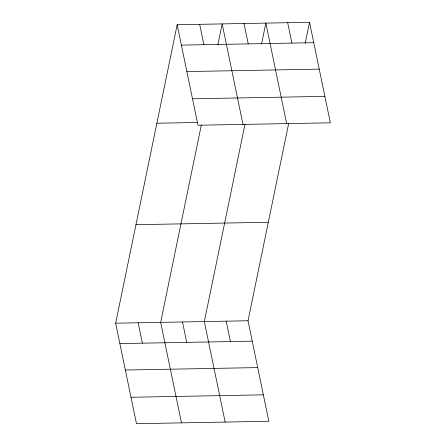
<?xml version="1.0" encoding="UTF-8"?>
<svg xmlns="http://www.w3.org/2000/svg" width="446" height="446" viewBox="0 0 446 446"><rect width="100%" height="100%" fill="white"/><g stroke="black" fill="none" stroke-linecap="round" stroke-linejoin="round"><path stroke-width="0.67" d="M288.673 123.497L248.021 320.763L268.832 421.269L136.47 423.7L115.653 323.194L177.168 24.731L309.53 22.3L330.347 122.806L197.979 125.237L177.168 24.731M201.313 125.103L160.66 322.369L181.472 422.875M217.838 44.918L222.169 23.906L242.986 124.412M244.993 124.3L204.34 321.566L225.152 422.072M261.518 44.115L265.849 23.103L286.667 123.609M305.198 43.312L309.53 22.3M181.388 45.124L313.755 42.693M186.863 71.561L319.23 69.13M192.505 98.8L324.866 96.369M156.869 123.224L197.779 122.472M135.952 224.7L268.319 222.27M115.653 323.194L248.021 320.763M119.879 343.587L252.241 341.157M125.354 370.024L257.716 367.593M130.996 397.263L263.357 394.833M287.692 22.701L291.913 43.095M244.012 23.504L248.232 43.898M199.669 24.318L203.889 44.712M226.178 321.165L230.404 341.558M182.498 321.967L186.723 342.361M138.16 322.781L142.38 343.175"/></g></svg>
